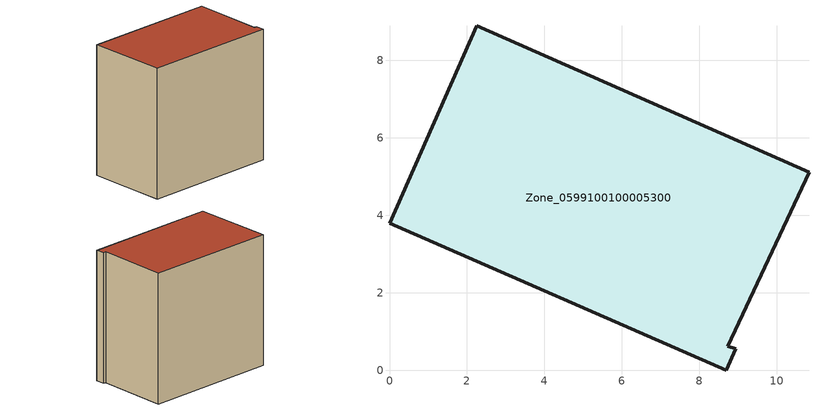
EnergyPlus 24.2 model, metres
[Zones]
Zone_0599100100005300
 floor ground (C_G): 0,3.8 2.25,8.9 10.83,5.11 8.74,0.62 8.94,0.55 8.7,0 z0
 wall outside (C_F): 0,3.8 8.7,0 8.94,0.55 8.74,0.62 10.83,5.11 2.25,8.9 0,3.8 z0:9.06
 roof outside (C_R): 2.25,8.9 0,3.8 8.7,0 8.94,0.55 8.74,0.62 10.83,5.11 z9.06
[BUILDING]
Pand.0599100100005300: North Axis=0; Terrain=City; Loads Convergence Tolerance Value=0.04; Temperature Convergence Tolerance Value=0.4; Solar Distribution=FullExterior; Maximum Number of Warmup Days=25; Minimum Number of Warmup Days=1
[Site:Location]
Rotterdam.The.Hague.AP_ZH_NLD Design_Conditions: Latitude=51.96; Longitude=4.45; Time Zone=1; Elevation=-4.5
[SITE:GROUNDTEMPERATURE:BUILDINGSURFACE]
18, 18, 18, 18, 18, 18, 18, 18, 18, 18, 18, 18
[MATERIAL] Thermal Absorptance=0.9; Solar Absorptance=0.7; Visible Absorptance=0.7
Name | Roughness | Thickness | Conductivity | Density | Specific Heat
G.TI.2015-2018 | MediumSmooth | 0.15 | 0.0428571 | 540 | 1210
F.TI.2015-2018 | Rough | 0.3 | 0.0666667 | 1920 | 840
R.TI.2015-2018 | MediumRough | 0.2 | 0.0333333 | 1500 | 1000
[CONSTRUCTION]
C_G: G.TI.2015-2018
C_F: F.TI.2015-2018
C_R: R.TI.2015-2018
[ZONE]
Zone_0599100100005300: Type=1; Multiplier=1; Ceiling Height=Autocalculate; Volume=Autocalculate; Floor Area=autocalculate; Part of Total Floor Area=Yes
[ZONEINFILTRATION:DESIGNFLOWRATE]
Infil_Zone_0599100100005300: Zone or ZoneList or Space or SpaceList=Zone_0599100100005300; Schedule=AlwaysOn; Design Flow Rate Calculation Method=Flow/Area; Flow Rate per Floor Area=0.0015; Constant Term Coefficient=1; Temperature Term Coefficient=0; Velocity Term Coefficient=0; Velocity Squared Term Coefficient=0
[HVACTEMPLATE:ZONE:IDEALLOADSAIRSYSTEM]
Zone_0599100100005300: Maximum Heating Supply Air Temperature=50; Minimum Cooling Supply Air Temperature=13; Maximum Heating Supply Air Humidity Ratio=0.0156; Minimum Cooling Supply Air Humidity Ratio=0.0077; Heating Limit=NoLimit; Cooling Limit=NoLimit; Dehumidification Control Type=ConstantSensibleHeatRatio; Cooling Sensible Heat Ratio=0.7; Dehumidification Setpoint=60; Humidification Control Type=None; Humidification Setpoint=30; Outdoor Air Method=None; Outdoor Air Flow Rate per Person=0.00944; Outdoor Air Flow Rate per Zone Floor Area=0; Outdoor Air Flow Rate per Zone=0; Demand Controlled Ventilation Type=None; Outdoor Air Economizer Type=NoEconomizer; Heat Recovery Type=None; Sensible Heat Recovery Effectiveness=0.7; Latent Heat Recovery Effectiveness=0.65
[ZONECONTROL:THERMOSTAT]
ThermostatControl_Zone_0599100100005300: Zone or ZoneList=Zone_0599100100005300; Control Type Schedule=DualSetpointControlType; Control 1=Thermostat_Zone_0599100100005300; Temperature Difference Between Cutout And Setpoint=0
[THERMOSTATSETPOINT:DUALSETPOINT]
Thermostat_Zone_0599100100005300: Heating Setpoint Temperature Schedule=HeatingSetpoint_Zone_0599100100005300; Cooling Setpoint Temperature Schedule=CoolingSetpoint_Zone_0599100100005300
[SCHEDULE:COMPACT]
HeatingSetpoint_Zone_0599100100005300: Through: 12/31, For: AllDays, Until: 24:00, 21
CoolingSetpoint_Zone_0599100100005300: Through: 12/31, For: AllDays, Until: 24:00, 24
DualSetpointControlType: Through: 12/31, For: AllDays, Until: 24:00, 4
AlwaysOn: Through: 12/31, For: AllDays, Until: 24:00, 1
